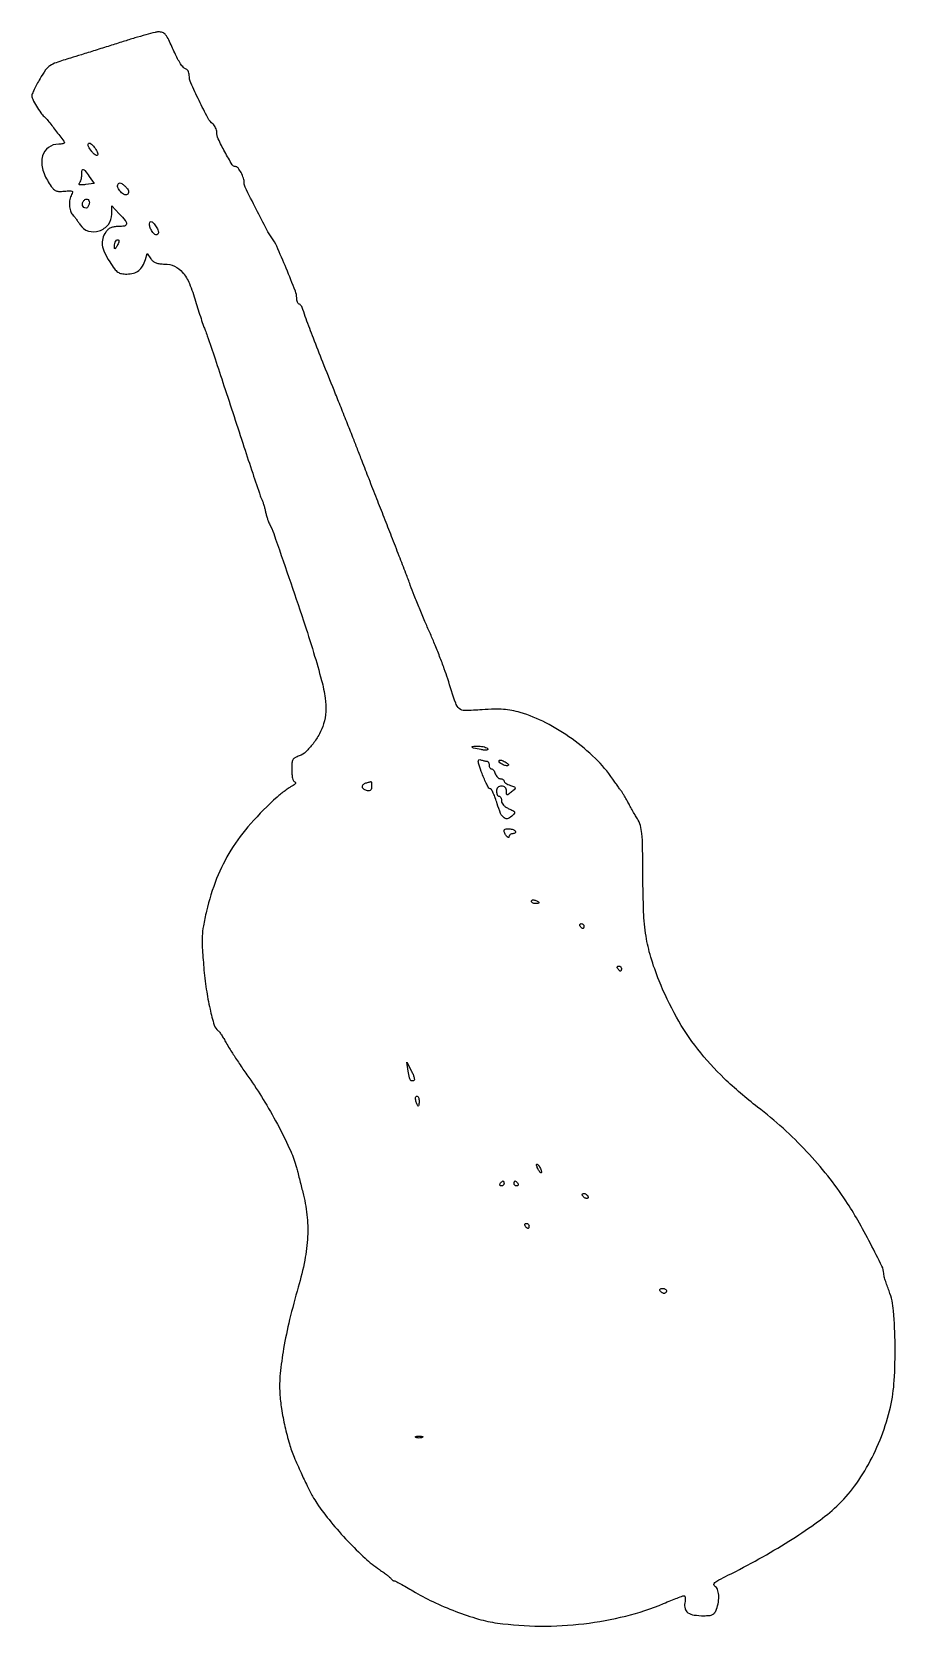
# Model space of a CAD drawing. Extents: x 0 to 346, y 0 to 638.
import ezdxf

# ---------------------------------------------------------------- set-up
doc = ezdxf.new("R2010")
doc.units = 0

msp = doc.modelspace()

# ---------------------------------------------------------------- linework, layer by layer
for points in [[(36.5, 634.031498, -0.000741), (31.248034, 632.368413, -0.000533), (25.38125, 630.527073, -0.000538), (19.796981, 628.787542, -0.001166), (15.5, 627.465066, 0.007875), (9.68733, 625.590379, 0.066333), (7.225883, 624.370232, 0.090749), (5.491925, 622.676448, 0.020657), (3.25, 619.215459, 0.010637), (2.005474, 617.002114, 0.01345), (0.954688, 614.902675, 0.011526), (0.169364, 613.115901, 0.098076), (0, 612.260772, 0.122056), (0.326028, 610.945097, 0.013548), (1.856856, 608.226952, 0.017055), (3.575027, 605.570481, 0.055836), (4.95182, 604, -0.039445), (6.388822, 602.465137, -0.00397), (9.48649, 598.520383, -0.001383), (12.779846, 594.232696, -0.164515), (13, 593.581703, -0.293059), (12.855699, 593.35665, -0.045136), (12.330986, 593.170875, -0.038424), (11.595304, 593.042122, -0.024116), (10.722506, 593, 0.157693), (6.656338, 591.684886, 0.170983), (4.291522, 588.275908, 0.129743), (4.24309, 583.309813, 0.078864), (6.574373, 577.882185, 0.018226), (8.200927, 575.502339, 0.102845), (9.341325, 574.482122, 0.124045), (10.691627, 574.096713, 0.03158), (12.985361, 574.169994, -0.009945), (15.183338, 574.33557, -0.121534), (16.00574, 574.180319, -0.349334), (16.23472, 573.72973, -0.072478), (15.910987, 572.833679, 0.07702), (15.209225, 570.834959, 0.057018), (15.045116, 568.494721, 0.059482), (15.402765, 566.316287, 0.120892), (16.262965, 564.821429, -0.022934), (16.867971, 564.127324, -0.008094), (17.67196, 563.080357, -0.008015), (18.519551, 561.899752, -0.009323), (19.286018, 560.75, 0.177219), (22.610049, 558.219574, 0.157168), (26.97559, 558.271607, 0.150951), (30.614102, 560.88759, 0.163384), (32, 565.015609), (32, 568.296628), (35, 565.157416, -0.019372), (37.383261, 562.461865, -0.19517), (37.817429, 561.057085, -0.338045), (37.063537, 560.227633, -0.045309), (34.556704, 560, 0.038959), (32.896104, 559.870412, 0.065723), (31.55854, 559.475611, 0.073207), (30.469686, 558.786223, 0.062382), (29.556704, 557.777494, 0.084376), (28.353879, 555.240064, 0.102623), (28.170844, 552.62111, 0.078601), (29.069938, 549.626062, 0.03162), (31.168415, 545.889696, 0.01505), (33.096632, 543.101544, 0.079004), (34.419758, 541.797933, 0.111324), (35.861756, 541.190724, 0.044233), (38.013427, 541, 0.067245), (40.66257, 541.357903, 0.099109), (42.753186, 542.409756, 0.095173), (44.334635, 544.222714, 0.057888), (45.476692, 546.836913), (46.189946, 549.173827), (47.651677, 547.086913, 0.07154), (48.566647, 546.112311, 0.078079), (49.693896, 545.469481, 0.062449), (51.167893, 545.112375, 0.028246), (53.155494, 545, -0.108272), (57.145712, 544.125694, -0.111563), (60.355124, 541.667533, -0.075797), (63.047914, 537.212444, -0.026619), (65.541425, 530.144066, 0.003947), (66.609295, 526.614692, 0.004138), (67.716515, 523.157944, 0.003972), (68.720647, 520.189667, 0.018351), (69.377649, 518.5, -0.020537), (70.21548, 516.31707, -0.000625), (73.303025, 507.128125, -0.001233), (76.900955, 496.286979, -0.000852), (80.921931, 484, 0.000774), (84.907106, 471.815972, 0.001196), (88.391662, 461.302858, 0.000357), (91.4474, 452.178525, 0.037673), (91.958384, 450.967177, -0.033178), (92.3118, 450.149932, -0.010225), (92.735997, 448.875779, -0.010179), (93.153425, 447.42728, -0.011004), (93.5, 446, 0.011919), (93.849341, 444.57272, 0.010989), (94.275063, 443.124221, 0.011056), (94.711247, 441.850553, 0.035434), (95.079266, 441.032823, -0.039696), (96.788234, 437.147502, -0.001075), (102.871058, 419.554308, -0.002518), (108.722345, 402.228641, -0.006291), (112.772726, 389.5, -0.008306), (115.955281, 378.385695, -0.030553), (117.415864, 371.224064, -0.047995), (117.653296, 365.853726, -0.062036), (116.791876, 361, -0.04868), (115.094485, 356.949707, -0.039043), (112.533627, 352.973475, -0.040361), (109.652244, 349.759586, -0.106345), (107.025343, 348.158679, 0.040791), (105.318958, 347.402856, 0.143775), (104.478254, 346.564338, 0.10774), (104.094298, 345.260828, 0.017953), (104, 342.635353, 0.022684), (104.083865, 340.787786, 0.039847), (104.343043, 339.281298, 0.049494), (104.735845, 338.201635, 0.203024), (105.247337, 337.750888, -0.223646), (105.535421, 337.476088, -0.246368), (105.491811, 337.095781, -0.093142), (105.001074, 336.60272, -0.027661), (104.088758, 336.047502, 0.027314), (102.923911, 335.339706, 0.010007), (101.355802, 334.218708, 0.009886), (99.687358, 332.922686, 0.011681), (98.163596, 331.629948, 0.029584), (87.592303, 321.044482, 0.042768), (79.69907, 310.445081, 0.044668), (73.966442, 299.027913, 0.036683), (69.897569, 286, 0.011395), (68.659054, 280.090724, 0.033743), (68.178207, 275.976559, 0.027808), (68.208745, 271.428222, 0.005857), (68.796733, 263.5, 0.015166), (69.815065, 254.766106, 0.019566), (71.304618, 246.829716, 0.016487), (72.999651, 240.3965, 0.16455), (74.588073, 238.156292, -0.081349), (75.062968, 237.676829, -0.01022), (75.887972, 236.465294, -0.011797), (76.811016, 234.972527, -0.009539), (77.732682, 233.329171, 0.018412), (79.060527, 231.057034, 0.003907), (81.548272, 227.205589, 0.004084), (84.505165, 222.784474, 0.00387), (87.586669, 218.331973, -0.018528), (93.298628, 209.538693, -0.013967), (98.936097, 199.486128, -0.013698), (103.59259, 189.986767, -0.044722), (105.91872, 183.389721, 0.000307), (106.406487, 181.481227, 0.000124), (107.073661, 178.880106, 0.000123), (107.792832, 176.082011, 0.000156), (108.458002, 173.5, -0.035705), (110.102068, 164.519594, -0.03953), (110.372645, 155.700113, -0.036076), (109.23363, 146.291003, -0.022553), (106.619332, 135.5, 0.011428), (103.172966, 122.541137, 0.016355), (100.759621, 110.897131, 0.018665), (99.406142, 100.882339, 0.038702), (99.251284, 93, 0.025441), (99.917845, 86.885993, 0.015156), (101.299302, 79.694095, 0.015176), (103.073607, 72.75787, 0.031499), (104.955786, 67.5, 0.004897), (107.733341, 61.221903, 0.00804), (110.220946, 55.970704, 0.009298), (112.380439, 51.792955, 0.026139), (114.094124, 48.984899, 0.022462), (119.681709, 41.559895, 0.01671), (126.473679, 33.869693, 0.016951), (133.362422, 27.054557, 0.037364), (139.154817, 22.451963, -0.007645), (140.843534, 21.266573, -0.010519), (142.321519, 20.146827, -0.00746), (143.515113, 19.173065, -0.113822), (143.833333, 18.75, 0.081399), (144.021493, 18.463222, 0.062309), (144.307998, 18.220313, 0.062428), (144.644859, 18.055889, 0.082535), (144.981129, 18, -0.120884), (145.526681, 17.866147, -0.003898), (147.54035, 16.794675, -0.007301), (149.902628, 15.468985, -0.004984), (152.549655, 13.896764, 0.026315), (160.487737, 9.628835, 0.019424), (169.670704, 5.726251, 0.019748), (178.754377, 2.68048, 0.03709), (186.322359, 1.068347, 0.032284), (203.518655, -0.157936, 0.030923), (220.982101, 0.806723, 0.031652), (237.756149, 3.864163, 0.038658), (252.887538, 8.89287, -0.00377), (255.778866, 10.083362, -0.005464), (258.350991, 11.087281, -0.002919), (260.536253, 11.898252, -0.087602), (261.112538, 12, -0.320241), (261.39435, 11.798878, -0.060908), (261.533163, 11.145837, -0.045048), (261.531046, 10.206968, -0.026282), (261.368442, 9.092212, 0.119935), (261.462785, 6.811047, 0.176766), (262.632189, 5.207109, 0.11278), (265.057247, 4.276858, 0.035434), (268.959009, 4, 0.022221), (271.202316, 4.099748, 0.09525), (272.4831, 4.466377, 0.129141), (273.330609, 5.218115, 0.056317), (274.024751, 6.5651, 0.049372), (274.811419, 9.467771, 0.060009), (274.94124, 12.28069, 0.071934), (274.439438, 14.552662, 0.176704), (273.340206, 15.829487, -0.290739), (272.986323, 16.485484, -0.204819), (273.38083, 17.252197, -0.050946), (275.001576, 18.336737, -0.007148), (278.590206, 20.176041, 0.012491), (291.022909, 26.716923, 0.012883), (302.984088, 33.80666, 0.013679), (313.467865, 40.798471, 0.027317), (321.277212, 46.987412, 0.049569), (328.443039, 54.726355, 0.035836), (334.853309, 64.59061, 0.034358), (340.066197, 75.78118, 0.035114), (343.65341, 87.5, 0.041567), (345.186399, 98.089689, 0.018055), (345.536148, 112.321086, 0.016715), (344.918134, 126.057188, 0.07261), (343.117177, 133.985883, -0.008269), (342.305488, 136.197265, -0.009914), (341.617687, 138.30506, -0.00877), (341.106473, 140.095983, -0.062831), (340.985586, 140.985883, 0.112872), (340.293824, 143.883966, 0.005237), (335.689849, 152.95696, 0.009579), (330.594328, 162.301776, 0.015627), (325.878537, 170, 0.023056), (318.583277, 180.069458, 0.020521), (310.116224, 189.838596, 0.020106), (300.686098, 199.082659, 0.019857), (290.505807, 207.579728, -0.026677), (277.148513, 219.041069, -0.036505), (266.521304, 230.789706, -0.037947), (258.024225, 243.577275, -0.032665), (251.070286, 258.146623, -0.021703), (247.74717, 267.64303, -0.034804), (245.844062, 276.010476, -0.028189), (244.891947, 285.725129, -0.009424), (244.570919, 300, 0.002396), (244.471613, 311.779988, 0.020468), (244.185914, 317.050614, 0.046983), (243.564905, 320.297515, 0.065664), (242.377394, 323, -0.004055), (241.428558, 324.593558, -0.002436), (240.32682, 326.499778, -0.002439), (239.249432, 328.40653, -0.004252), (238.377394, 329.999244, 0.004795), (237.621666, 331.375975, 0.006291), (236.903783, 332.617683, 0.004713), (236.281122, 333.641985, 0.05802), (235.997188, 333.999244, -0.04007), (235.683445, 334.366223, -0.002076), (234.774903, 335.630542, -0.003283), (233.70975, 337.146833, -0.002377), (232.542296, 338.84941, 0.05181), (225.584572, 347.112676, 0.03601), (216.208925, 354.936946, 0.035855), (205.743153, 361.379176, 0.049353), (195.5, 365.487923, 0.02311), (192.062038, 366.316996, 0.029513), (188.831673, 366.743967, 0.024704), (185.152851, 366.828612, 0.010566), (180.238138, 366.594861, -0.011979), (173.251232, 366.282333, -0.190624), (171.068563, 367.093904, -0.128869), (169.641281, 369.264068, -0.004426), (166.45181, 379, 0.010359), (165.099078, 382.969435, 0.005163), (163.230826, 387.940625, 0.005122), (161.189114, 393.051573, 0.007513), (159.280355, 397.5, -0.00466), (157.326228, 401.983395, -0.003016), (155.144586, 407.20625, -0.003031), (153.074449, 412.335712, -0.00573), (151.478099, 416.5, 0.002641), (149.726549, 421.15499, 0.000817), (147.04154, 428.14375, 0.000817), (144.013717, 435.948532, 0.000898), (141.054321, 443.5, -0.000351), (138.070988, 451.088069, -0.000309), (134.971155, 459.003125, -0.000311), (132.185762, 466.141361, -0.000944), (130.303916, 471, 0.001829), (128.505074, 475.620036, 0.000769), (126.053164, 481.821875, 0.000761), (123.411406, 488.444597, 0.00099), (120.971339, 494.5, -0.001626), (116.477293, 505.693736, -0.002548), (112.692464, 515.353424, -0.002301), (109.733969, 523.125172, -0.018535), (108.52442, 526.75, 0.035831), (108.203542, 527.611272, 0.046899), (107.784908, 528.339062, 0.054958), (107.336846, 528.844266, 0.185966), (106.932612, 529, -0.237111), (106.575071, 529.179655, -0.070534), (106.273955, 529.732532, -0.053953), (106.068058, 530.538631, -0.035584), (106, 531.493727, 0.094648), (105.490946, 534.158822, 0.00383), (101.78609, 543.298195, 0.005293), (98.010977, 552.143795, 0.057061), (96.053706, 555.5, -0.039783), (94.000197, 558.757753, -0.003944), (89.770554, 566.981841, -0.001839), (85.391095, 575.744955, -0.115454), (85, 577.416109, 0.079585), (84.68993, 579.351802, 0.041843), (83.735704, 581.600554, 0.039194), (82.539621, 583.494451, 0.236559), (81.53087, 584, -0.263599), (80.179014, 584.765914, -0.010247), (77.228798, 589.926237, -0.015151), (74.603375, 595.113146, -0.110007), (74, 597.822393, 0.065878), (73.890009, 598.65358, 0.044453), (73.559776, 599.552728, 0.044402), (73.075063, 600.380811, 0.06503), (72.501366, 600.998867, -0.097253), (70.473278, 603.485513, -0.009441), (66.926631, 610.44346, -0.009104), (63.632921, 617.544333, -0.104402), (63, 620.542471, 0.062685), (62.884494, 621.460163, 0.071629), (62.545572, 622.276708, 0.081429), (62.038976, 622.879453, 0.127125), (61.433694, 623.176676, -0.17247), (60.673025, 623.63798, -0.023081), (59.539155, 625.167524, -0.024469), (58.325891, 627.178595, -0.018331), (57.183694, 629.5, 0.005162), (54.772714, 634.744343, 0.053882), (53.538368, 636.762598, 0.138615), (52.341791, 637.651205, 0.099649), (50.690983, 637.925489, 0.054274), (49.28667, 637.7241, 0.004232), (45.618601, 636.750894, 0.005735), (41.255866, 635.499786, 0.004351)], [(26.264509, 588.618968, -0.308364), (25.91584, 588.463681, -0.095997), (25.353093, 588.682361, -0.059083), (24.656765, 589.245535, -0.031623), (23.935123, 590.08601, -0.0382), (22.655424, 592.083022, -0.267922), (22.688808, 593.194535, -0.459311), (23.475268, 593.318294, -0.046303), (24.9799, 591.776495, -0.03173), (25.642125, 590.843415, -0.041872), (26.114314, 589.914042, -0.047675), (26.354017, 589.114027, -0.189575)], [(22.922849, 580.108349), (24.981886, 577.216697), (21.49185, 576.809255, -0.014889), (19.979263, 576.678177, -0.072594), (19.125114, 576.753766, -0.302826), (18.877869, 577.019431, -0.241223), (19.000907, 577.400907, 0.086306), (19.38466, 577.946234, 0.036758), (19.706516, 578.782141, 0.034968), (19.92629, 579.746137, 0.03858), (20, 580.7, -0.026292), (20.095622, 582.517222, -0.442195), (20.528758, 582.834999, -0.18138), (21.235563, 582.393263, -0.008645)], [(38.387482, 572.987482, -0.310793), (37.168688, 572.762248, -0.097561), (35.570344, 573.88992, -0.088435), (34.421006, 575.62348, -0.245411), (34.523395, 577.037853, -0.164988), (34.982172, 577.416646, -0.172056), (35.567868, 577.42976, -0.09075), (36.330961, 577.013482, -0.026256), (37.332467, 576.111977, -0.030792), (38.220006, 575.107829, -0.084357), (38.667324, 574.277121, -0.13376), (38.708888, 573.581702, -0.145809)], [(23, 569.559017, -0.057944), (22.930946, 568.965145, -0.050295), (22.726548, 568.37232, -0.052935), (22.425599, 567.868321, -0.093559), (22.069098, 567.542705, -0.22115), (21.249279, 567.445281, -0.173073), (20.532901, 568.000994, -0.137775), (20.228407, 569.005022, -0.144545), (20.5, 570, -0.106623), (21.247001, 570.776532, -0.194118), (22.094833, 570.956238, -0.221941), (22.748994, 570.49767, -0.131397)], [(49.79333, 559.959323, -0.068125), (50.587361, 558.191761, -0.209304), (50.425513, 556.918975, -0.403213), (49.592158, 556.692711, -0.105552), (48.435803, 557.690159, -0.049133), (47.533518, 559.160069, -0.074307), (47.084896, 560.590042, -0.127106), (47.183058, 561.596826, -0.315029), (47.759453, 562, -0.165372), (48.132934, 561.873, -0.032889), (48.670179, 561.400551, -0.03156), (49.249721, 560.740617, -0.024826)], [(34.122073, 552.325003, -0.009073), (33.526993, 551.343107, -0.200091), (33.258773, 551.154512, -0.446695), (33.081567, 551.281648, -0.022266), (33.030409, 552.083333, -0.068411), (33.167873, 553.24879, -0.088309), (33.616467, 554.226472, -0.14874), (34.203585, 554.6908, -0.298202), (34.75833, 554.575003, -0.22822), (34.856077, 554.295699, -0.040891), (34.746741, 553.738754, -0.036971), (34.497543, 553.055001, -0.025833)], [(182.490694, 351.015058, -0.332676), (182.459939, 350.669408, -0.178891), (182.06099, 350.458813, -0.061636), (181.160244, 350.451116, -0.018419), (179.799711, 350.658698, -0.005445), (176.821998, 351.259617, -0.178891), (176.212514, 351.645187, -0.607682), (176.356958, 351.952488, -0.009826), (178.774316, 352, -0.02931), (180.008611, 351.927584, -0.035481), (181.147908, 351.710673, -0.038233), (182.052385, 351.395298, -0.152489)], [(182.081787, 346, -0.16037), (182.432018, 345.884702, -0.096657), (182.730275, 345.559375, -0.078243), (182.931713, 345.073654, -0.05931), (183, 344.5, 0.060283), (183.069412, 343.926381, 0.079016), (183.273955, 343.440625, 0.097128), (183.576906, 343.115365, 0.15811), (183.932612, 343, -0.170109), (184.335507, 342.858844, -0.058089), (184.777735, 342.4125, -0.0497), (185.188321, 341.765398, -0.039709), (185.5, 341, 0.06077), (185.849532, 340.235286, 0.063046), (186.36914, 339.5875, 0.069989), (186.972302, 339.148573, 0.122947), (187.567388, 339, -0.062123), (188.115174, 338.931676, -0.080432), (188.57917, 338.730729, -0.097924), (188.88972, 338.432933, -0.153983), (189, 338.083333, 0.196416), (189.167243, 337.674021, 0.046674), (189.74123, 337.188861, 0.041083), (190.55722, 336.714775, 0.030624), (191.523336, 336.325555, -0.011105), (193.16412, 335.737828, -0.258735), (193.471438, 335.371675, -0.258103), (193.323972, 334.91647, -0.011058), (192.023336, 333.752009, -0.007795), (190.716907, 332.668244, -0.203658), (190.286542, 332.54677, -0.35647), (190.044954, 332.801348, -0.018594), (190, 334.009787, 0.073012), (189.872687, 334.877, 0.12472), (189.498771, 335.501223, 0.124282), (188.871622, 335.873455, 0.072213), (188, 336, 0.072254), (187.126841, 335.873159, 0.124864), (186.5, 335.5, 0.124864), (186.126841, 334.873159, 0.072254), (186, 334, 0.048028), (186.073693, 333.234582, 0.068025), (186.29375, 332.5875, 0.088204), (186.618118, 332.151477, 0.191087), (187, 332, -0.181365), (187.381695, 331.856839, -0.091251), (187.70625, 331.448138, -0.071193), (187.926113, 330.840161, -0.051258), (188, 330.12132, 0.118742), (188.205393, 329.268646, 0.072442), (188.807938, 328.419955, 0.060743), (189.751303, 327.64541, 0.043379), (190.964721, 327.014613, -0.016531), (192.575744, 326.284019, -0.143968), (193.147479, 325.756932, -0.274647), (193.149741, 325.185927, -0.063405), (192.53615, 324.393293, -0.100675), (190.621149, 323.125676, -0.259954), (189.031746, 323.324748, -0.137185), (187.63545, 325.10585, -0.026605), (186.262761, 328.998614, 0.015096), (185.511133, 331.297443, 0.023069), (184.709197, 333.235542, 0.01946), (183.947429, 334.708203, 0.269556), (183.449399, 334.998614, -0.258196), (182.932998, 335.285217, -0.017514), (182.062044, 336.79325, -0.021588), (181.119838, 338.766137, -0.01425), (180.201802, 341.106066, -0.00561), (179.030107, 344.480937, -0.052828), (178.699634, 345.977149, -0.276281), (178.951568, 346.530431, -0.247581), (179.584191, 346.606066, 0.016992), (180.256227, 346.374054, 0.015098), (180.969356, 346.178032, 0.015336), (181.621787, 346.040751, 0.044208)], [(190.728774, 344.395441, -0.254259), (189.953985, 344.166399, -0.05695), (188.601926, 344.620935, -0.056562), (187.373223, 345.376105, -0.230639), (187, 346.142173, -0.301931), (187.172515, 346.401815, -0.122555), (187.612386, 346.470092, -0.067322), (188.284991, 346.316614, -0.033165), (189.085646, 345.954163, -0.024012), (189.853747, 345.494354, -0.04293), (190.428644, 345.035855, -0.059538), (190.755019, 344.642672, -0.353534)], [(136, 335.926676, -0.055584), (135.899788, 335.028012, -0.135583), (135.587964, 334.445688, -0.162135), (135.064263, 334.167582, -0.089805), (134.332866, 334.176676, -0.100101), (132.96525, 334.740601, -0.197146), (132.32119, 335.700739, -0.248196), (132.604054, 336.666222, -0.137252), (133.694661, 337.300017, 0.00246), (134.404398, 337.487726, 0.003339), (135.043119, 337.664604, 0.002234), (135.577181, 337.818928, 0.037184), (135.75, 337.883999, -0.485463), (135.848463, 337.834049, -0.017601), (135.926562, 337.356886, -0.020419), (135.982141, 336.713761, -0.011344)], [(193.5, 318, -0.139169), (193.607943, 317.620352, -0.191142), (193.478525, 317.29375, -0.138808), (193.110654, 317.073267, -0.066118), (192.559017, 317, 0.078525), (191.96231, 316.905705, 0.089641), (191.453463, 316.632812, 0.099424), (191.110394, 316.226773, 0.123393), (190.984687, 315.75, -0.515815), (190.643891, 315.51378, -0.140218), (190.004534, 315.975017, -0.056511), (189.271976, 317.158336, -0.105642), (189.015313, 318.25, -0.35686), (189.489996, 318.855185, -0.069061), (190.981019, 318.978047, -0.061036), (192.614672, 318.684806, -0.181374)], [(203, 289.393011, -0.289661), (202.903916, 289.241071, -0.046727), (202.559375, 289.115447, -0.039339), (202.074824, 289.028469, -0.024748), (201.5, 289, -0.062722), (200.926468, 289.07223, -0.08088), (200.440625, 289.284531, -0.098158), (200.115494, 289.599211, -0.152681), (200, 289.968615, -0.184534), (200.122486, 290.289193, -0.147206), (200.440625, 290.483616, -0.100118), (200.925634, 290.511135, -0.055937), (201.5, 290.361626, -0.02136), (202.074558, 290.112506, -0.030395), (202.559375, 289.839659, -0.030693), (202.912889, 289.579329, -0.222225)], [(221, 280, -0.042167), (220.967655, 279.617151, -0.061769), (220.870461, 279.29375, -0.081139), (220.727648, 279.07446, -0.210953), (220.559017, 279, -0.151918), (220.34829, 279.065539, -0.038439), (220.066025, 279.29375, -0.035638), (219.768994, 279.617226, -0.029505), (219.5, 280, -0.082592), (219.343488, 280.3821, -0.161196), (219.3746, 280.70625, -0.182303), (219.586039, 280.921712, -0.108972), (219.940983, 281, -0.093332), (220.345238, 280.923877, -0.09642), (220.688914, 280.70625, -0.099167), (220.918938, 280.381556, -0.105053)], [(236, 263, -0.042167), (235.967655, 262.617151, -0.061769), (235.870461, 262.29375, -0.081139), (235.727648, 262.07446, -0.210953), (235.559017, 262, -0.151918), (235.34829, 262.065539, -0.038439), (235.066025, 262.29375, -0.035638), (234.768994, 262.617226, -0.029505), (234.5, 263, -0.082592), (234.343488, 263.3821, -0.161196), (234.3746, 263.70625, -0.182303), (234.586039, 263.921712, -0.108972), (234.940983, 264, -0.093332), (235.345238, 263.923877, -0.09642), (235.688914, 263.70625, -0.099167), (235.918938, 263.381556, -0.105053)], [(152.853151, 218.145833, -0.11117), (152.044922, 218.043484, -0.244847), (151.537393, 218.3729, -0.078897), (151.175006, 219.343398, -0.006523), (150.672745, 222), (150.058209, 225.5), (151.944755, 222, -0.023976), (152.605046, 220.620529, -0.041778), (152.997701, 219.415408, -0.054421), (153.108693, 218.515616, -0.319611)], [(155, 210, -0.018041), (154.972329, 209.233356, -0.029316), (154.887385, 208.5875, -0.029396), (154.766282, 208.109555, -0.326917), (154.616631, 208, -0.269386), (154.439563, 208.102864, -0.023188), (154.192243, 208.5875, -0.025621), (153.938458, 209.233613, -0.016817), (153.710251, 210, -0.040966), (153.575635, 210.766322, -0.070464), (153.607123, 211.4125, -0.106581), (153.789795, 211.842465, -0.24384), (154.09362, 212, -0.206609), (154.440102, 211.850443, -0.082769), (154.733751, 211.4125, -0.063112), (154.933456, 210.765641, -0.043375)], [(203.969374, 181.5, -0.190341), (203.877628, 181.267727, -0.335455), (203.684621, 181.234375, -0.102785), (203.374359, 181.485814, -0.027796), (203, 182, -0.026766), (202.628962, 182.647707, -0.024204), (202.315379, 183.353125, -0.024967), (202.096832, 184.012663, -0.067616), (202.030626, 184.5, -0.190341), (202.122372, 184.732273, -0.335455), (202.315379, 184.765625, -0.102785), (202.625641, 184.514186, -0.027796), (203, 184, -0.026766), (203.371038, 183.352293, -0.024204), (203.684621, 182.646875, -0.024967), (203.903168, 181.987337, -0.067616)], [(189, 177, -0.105053), (188.918938, 176.618444, -0.099167), (188.688914, 176.29375, -0.09642), (188.345238, 176.076123, -0.093332), (187.940983, 176, -0.108972), (187.586039, 176.078288, -0.182303), (187.3746, 176.29375, -0.161196), (187.343488, 176.6179, -0.082592), (187.5, 177, -0.029505), (187.768994, 177.382774, -0.035638), (188.066025, 177.70625, -0.038439), (188.34829, 177.934461, -0.151918), (188.559017, 178, -0.210953), (188.727648, 177.92554, -0.081139), (188.870461, 177.70625, -0.061769), (188.967655, 177.382849, -0.042167)], [(194.5, 177, -0.082592), (194.656512, 176.6179, -0.161196), (194.6254, 176.29375, -0.182303), (194.413961, 176.078288, -0.108972), (194.059017, 176, -0.093332), (193.654762, 176.076123, -0.09642), (193.311086, 176.29375, -0.099167), (193.081062, 176.618444, -0.105053), (193, 177, -0.042167), (193.032345, 177.382849, -0.061769), (193.129539, 177.70625, -0.081139), (193.272352, 177.92554, -0.210953), (193.440983, 178, -0.151918), (193.65171, 177.934461, -0.038439), (193.933975, 177.70625, -0.035638), (194.231006, 177.382774, -0.029505)], [(222.5, 172, -0.076764), (222.661825, 171.617617, -0.154201), (222.642737, 171.29375, -0.186277), (222.449529, 171.079239, -0.117858), (222.118034, 171, -0.085235), (221.689814, 171.073533, -0.053414), (221.230237, 171.29375, -0.051777), (220.810561, 171.617474, -0.064269), (220.5, 172, -0.076764), (220.338175, 172.382383, -0.154201), (220.357263, 172.70625, -0.186277), (220.550471, 172.920761, -0.117858), (220.881966, 173, -0.085235), (221.310186, 172.926467, -0.053414), (221.769763, 172.70625, -0.051777), (222.189439, 172.382526, -0.064269)], [(199, 160, -0.042167), (198.967655, 159.617151, -0.061769), (198.870461, 159.29375, -0.081139), (198.727648, 159.07446, -0.210953), (198.559017, 159, -0.151918), (198.34829, 159.065539, -0.038439), (198.066025, 159.29375, -0.035638), (197.768994, 159.617226, -0.029505), (197.5, 160, -0.082592), (197.343488, 160.3821, -0.161196), (197.3746, 160.70625, -0.182303), (197.586039, 160.921712, -0.108972), (197.940983, 161, -0.093332), (198.345238, 160.923877, -0.09642), (198.688914, 160.70625, -0.099167), (198.918938, 160.381556, -0.105053)], [(254, 134, -0.092995), (253.928382, 133.618268, -0.096318), (253.723586, 133.29375, -0.099231), (253.418051, 133.076556, -0.105429), (253.059017, 133, -0.089642), (252.653442, 133.073302, -0.053229), (252.2129, 133.29375, -0.051032), (251.806203, 133.617485, -0.06081), (251.5, 134, -0.139169), (251.392057, 134.379648, -0.191142), (251.521475, 134.70625, -0.138808), (251.889346, 134.926733, -0.066118), (252.440983, 135, -0.062283), (253.037096, 134.925455, -0.080552), (253.542039, 134.70625, -0.097988), (253.879982, 134.381379, -0.153634)], [(156.25, 75.337719, -0.057986), (155.679992, 75.181385, -0.037979), (155, 75.12966, -0.037979), (154.320008, 75.181385, -0.057986), (153.75, 75.337719, -0.174857), (153.540618, 75.525001, -0.447206), (153.601562, 75.693942, -0.078554), (154.10856, 75.810911, -0.017491), (155, 75.842105, -0.017491), (155.89144, 75.810911, -0.078554), (156.398438, 75.693942, -0.447206), (156.459382, 75.525001, -0.174857)]]:
    msp.add_lwpolyline(points, format="xyb", close=True)

doc.saveas('drawing.dxf')
